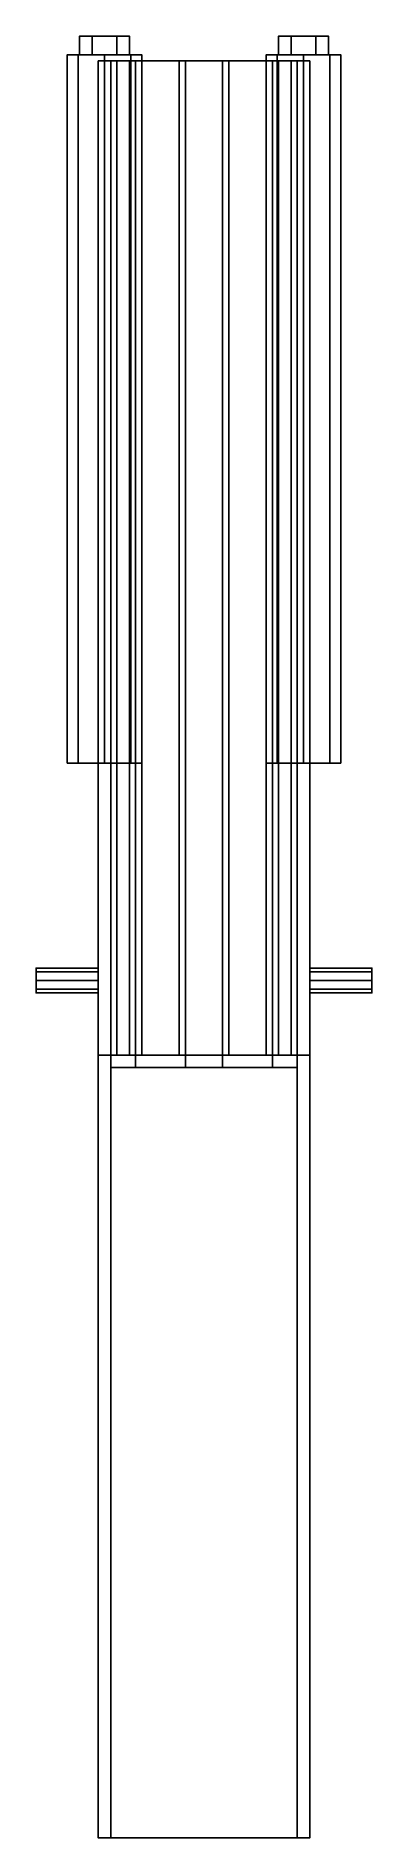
# Model space of a CAD drawing. Extents: x -0.27 to 0.27, y -1.38 to 1.52.
import ezdxf

# ---------------------------------------------------------------- set-up
doc = ezdxf.new("R2010")
doc.units = 0
doc.layers.add('SLEEVE', color=5, linetype='CONTINUOUS')

msp = doc.modelspace()

# ---------------------------------------------------------------- linework, layer by layer
at = {"layer": 'SLEEVE'}
for points in [[(-0.18, 1.52, -0.1154), (-0.2, 1.52, -0.15), (-0.2, 1.49, -0.15), (-0.18, 1.49, -0.1154)], [(-0.2, 1.52, -0.15), (-0.18, 1.52, -0.1846), (-0.18, 1.49, -0.1846), (-0.2, 1.49, -0.15)], [(-0.12, 1.52, -0.15), (-0.2, 1.52, -0.15), (-0.18, 1.52, -0.1154), (-0.14, 1.52, -0.1154)], [(-0.14, 1.52, -0.1846), (-0.18, 1.52, -0.1846), (-0.2, 1.52, -0.15), (-0.12, 1.52, -0.15)], [(-0.14, 1.52, -0.1154), (-0.18, 1.52, -0.1154), (-0.18, 1.49, -0.1154), (-0.14, 1.49, -0.1154)], [(-0.18, 1.52, -0.1846), (-0.14, 1.52, -0.1846), (-0.14, 1.49, -0.1846), (-0.18, 1.49, -0.1846)], [(-0.12, 1.52, -0.15), (-0.14, 1.52, -0.1154), (-0.14, 1.49, -0.1154), (-0.12, 1.49, -0.15)], [(-0.14, 1.52, -0.1846), (-0.12, 1.52, -0.15), (-0.12, 1.49, -0.15), (-0.14, 1.49, -0.1846)], [(0.14, 1.52, -0.1154), (0.12, 1.52, -0.15), (0.12, 1.49, -0.15), (0.14, 1.49, -0.1154)], [(0.12, 1.52, -0.15), (0.14, 1.52, -0.1846), (0.14, 1.49, -0.1846), (0.12, 1.49, -0.15)], [(0.18, 1.52, -0.1846), (0.14, 1.52, -0.1846), (0.12, 1.52, -0.15), (0.2, 1.52, -0.15)], [(0.2, 1.52, -0.15), (0.12, 1.52, -0.15), (0.14, 1.52, -0.1154), (0.18, 1.52, -0.1154)], [(0.18, 1.52, -0.1154), (0.14, 1.52, -0.1154), (0.14, 1.49, -0.1154), (0.18, 1.49, -0.1154)], [(0.14, 1.52, -0.1846), (0.18, 1.52, -0.1846), (0.18, 1.49, -0.1846), (0.14, 1.49, -0.1846)], [(0.2, 1.52, -0.15), (0.18, 1.52, -0.1154), (0.18, 1.49, -0.1154), (0.2, 1.49, -0.15)], [(0.18, 1.52, -0.1846), (0.2, 1.52, -0.15), (0.2, 1.49, -0.15), (0.18, 1.49, -0.1846)], [(-0.2024, 1.49, -0.1076), (-0.22, 1.49, -0.15), (-0.22, 0.35, -0.15), (-0.2024, 0.35, -0.1076)], [(-0.22, 1.49, -0.15), (-0.2024, 1.49, -0.1924), (-0.2024, 0.35, -0.1924), (-0.22, 0.35, -0.15)], [(-0.18, 1.49, -0.1154), (-0.2, 1.49, -0.15), (-0.22, 1.49, -0.15), (-0.2024, 1.49, -0.1076)], [(-0.2, 1.49, -0.15), (-0.18, 1.49, -0.1846), (-0.2024, 1.49, -0.1924), (-0.22, 1.49, -0.15)], [(-0.16, 1.49, -0.09), (-0.2024, 1.49, -0.1076), (-0.2024, 0.35, -0.1076), (-0.16, 0.35, -0.09)], [(-0.2024, 1.49, -0.1924), (-0.16, 1.49, -0.21), (-0.16, 0.35, -0.21), (-0.2024, 0.35, -0.1924)], [(-0.18, 1.49, -0.1154), (-0.2024, 1.49, -0.1076), (-0.16, 1.49, -0.09)], [(-0.18, 1.49, -0.1846), (-0.16, 1.49, -0.21), (-0.2024, 1.49, -0.1924)], [(-0.14, 1.49, -0.1154), (-0.18, 1.49, -0.1154), (-0.16, 1.49, -0.09)], [(-0.18, 1.49, -0.1846), (-0.14, 1.49, -0.1846), (-0.16, 1.49, -0.21)], [(-0.17, 1.48, 0.08), (-0.17, -0.12, 0.08), (-0.14, -0.12, 0.08), (-0.14, 1.48, 0.08)], [(-0.15, 1.48, -0.07), (-0.15, -1.38, -0.07), (-0.17, -1.38, -0.02), (-0.17, 1.48, -0.02)], [(-0.17, 1.48, -0.02), (-0.17, -1.38, -0.02), (-0.17, -1.38, 0.08), (-0.17, 1.48, 0.08)], [(-0.17, 1.48, 0.08), (-0.14, 1.48, 0.08), (-0.14, 1.48, -0.02), (-0.17, 1.48, -0.02)], [(-0.17, 1.48, -0.02), (-0.14, 1.48, -0.02), (-0.12, 1.48, -0.07), (-0.15, 1.48, -0.07)], [(-0.1176, 1.49, -0.1076), (-0.16, 1.49, -0.09), (-0.16, 0.35, -0.09), (-0.1176, 0.35, -0.1076)], [(-0.16, 1.49, -0.21), (-0.1176, 1.49, -0.1924), (-0.1176, 0.35, -0.1924), (-0.16, 0.35, -0.21)], [(-0.14, 1.49, -0.1154), (-0.16, 1.49, -0.09), (-0.1176, 1.49, -0.1076)], [(-0.14, 1.49, -0.1846), (-0.1176, 1.49, -0.1924), (-0.16, 1.49, -0.21)], [(-0.11, 1.48, -0.13), (-0.11, -0.14, -0.13), (-0.15, -0.14, -0.07), (-0.15, 1.48, -0.07)], [(-0.15, 1.48, -0.07), (-0.12, 1.48, -0.07), (-0.1, 1.48, -0.1), (-0.11, 1.48, -0.13)], [(-0.12, 1.49, -0.15), (-0.14, 1.49, -0.1154), (-0.1176, 1.49, -0.1076), (-0.1, 1.49, -0.15)], [(-0.14, 1.49, -0.1846), (-0.12, 1.49, -0.15), (-0.1, 1.49, -0.15), (-0.1176, 1.49, -0.1924)], [(-0.14, 1.48, 0.08), (-0.14, -0.12, 0.08), (-0.14, -0.12, -0.02), (-0.14, 1.48, -0.02)], [(-0.14, 1.48, -0.02), (-0.14, -0.12, -0.02), (-0.12, -0.12, -0.07), (-0.12, 1.48, -0.07)], [(-0.12, 1.48, -0.07), (-0.12, -0.12, -0.07), (-0.1, -0.12, -0.1), (-0.1, 1.48, -0.1)], [(-0.1, 1.49, -0.15), (-0.1176, 1.49, -0.1076), (-0.1176, 0.35, -0.1076), (-0.1, 0.35, -0.15)], [(-0.1176, 1.49, -0.1924), (-0.1, 1.49, -0.15), (-0.1, 0.35, -0.15), (-0.1176, 0.35, -0.1924)], [(-0.03, 1.48, -0.15), (-0.03, -0.14, -0.15), (-0.11, -0.14, -0.13), (-0.11, 1.48, -0.13)], [(-0.11, 1.48, -0.13), (-0.1, 1.48, -0.1), (-0.04, 1.48, -0.12), (-0.03, 1.48, -0.15)], [(-0.1, 1.48, -0.1), (-0.1, -0.12, -0.1), (-0.04, -0.12, -0.12), (-0.04, 1.48, -0.12)], [(-0.04, 1.48, -0.12), (-0.04, -0.12, -0.12), (0.04, -0.12, -0.12), (0.04, 1.48, -0.12)], [(0.04, 1.48, -0.12), (0.03, 1.48, -0.15), (-0.03, 1.48, -0.15), (-0.04, 1.48, -0.12)], [(0.03, 1.48, -0.15), (0.03, -0.14, -0.15), (-0.03, -0.14, -0.15), (-0.03, 1.48, -0.15)], [(0.03, -0.14, -0.15), (0.03, 1.48, -0.15), (0.11, 1.48, -0.13), (0.11, -0.14, -0.13)], [(0.1, 1.48, -0.1), (0.11, 1.48, -0.13), (0.03, 1.48, -0.15), (0.04, 1.48, -0.12)], [(0.1, -0.12, -0.1), (0.1, 1.48, -0.1), (0.04, 1.48, -0.12), (0.04, -0.12, -0.12)], [(0.1176, 1.49, -0.1076), (0.1, 1.49, -0.15), (0.1, 0.35, -0.15), (0.1176, 0.35, -0.1076)], [(0.1, 1.49, -0.15), (0.1176, 1.49, -0.1924), (0.1176, 0.35, -0.1924), (0.1, 0.35, -0.15)], [(0.12, 1.49, -0.15), (0.14, 1.49, -0.1846), (0.1176, 1.49, -0.1924), (0.1, 1.49, -0.15)], [(0.14, 1.49, -0.1154), (0.12, 1.49, -0.15), (0.1, 1.49, -0.15), (0.1176, 1.49, -0.1076)], [(0.12, -0.12, -0.07), (0.12, 1.48, -0.07), (0.1, 1.48, -0.1), (0.1, -0.12, -0.1)], [(0.12, 1.48, -0.07), (0.15, 1.48, -0.07), (0.11, 1.48, -0.13), (0.1, 1.48, -0.1)], [(0.11, -0.14, -0.13), (0.11, 1.48, -0.13), (0.15, 1.48, -0.07), (0.15, -0.14, -0.07)], [(0.16, 1.49, -0.09), (0.1176, 1.49, -0.1076), (0.1176, 0.35, -0.1076), (0.16, 0.35, -0.09)], [(0.1176, 1.49, -0.1924), (0.16, 1.49, -0.21), (0.16, 0.35, -0.21), (0.1176, 0.35, -0.1924)], [(0.14, 1.49, -0.1154), (0.1176, 1.49, -0.1076), (0.16, 1.49, -0.09)], [(0.14, 1.49, -0.1846), (0.16, 1.49, -0.21), (0.1176, 1.49, -0.1924)], [(0.14, -0.12, -0.02), (0.14, 1.48, -0.02), (0.12, 1.48, -0.07), (0.12, -0.12, -0.07)], [(0.14, 1.48, -0.02), (0.17, 1.48, -0.02), (0.15, 1.48, -0.07), (0.12, 1.48, -0.07)], [(0.18, 1.49, -0.1154), (0.14, 1.49, -0.1154), (0.16, 1.49, -0.09)], [(0.14, 1.49, -0.1846), (0.18, 1.49, -0.1846), (0.16, 1.49, -0.21)], [(0.14, -0.12, 0.08), (0.14, 1.48, 0.08), (0.14, 1.48, -0.02), (0.14, -0.12, -0.02)], [(0.17, -0.12, 0.08), (0.17, 1.48, 0.08), (0.14, 1.48, 0.08), (0.14, -0.12, 0.08)], [(0.14, 1.48, 0.08), (0.17, 1.48, 0.08), (0.17, 1.48, -0.02), (0.14, 1.48, -0.02)], [(0.15, -1.38, -0.07), (0.15, 1.48, -0.07), (0.17, 1.48, -0.02), (0.17, -1.38, -0.02)], [(0.2024, 1.49, -0.1076), (0.16, 1.49, -0.09), (0.16, 0.35, -0.09), (0.2024, 0.35, -0.1076)], [(0.16, 1.49, -0.21), (0.2024, 1.49, -0.1924), (0.2024, 0.35, -0.1924), (0.16, 0.35, -0.21)], [(0.18, 1.49, -0.1154), (0.16, 1.49, -0.09), (0.2024, 1.49, -0.1076)], [(0.18, 1.49, -0.1846), (0.2024, 1.49, -0.1924), (0.16, 1.49, -0.21)], [(0.17, -1.38, -0.02), (0.17, 1.48, -0.02), (0.17, 1.48, 0.08), (0.17, -1.38, 0.08)], [(0.18, 1.49, -0.1846), (0.2, 1.49, -0.15), (0.22, 1.49, -0.15), (0.2024, 1.49, -0.1924)], [(0.2, 1.49, -0.15), (0.18, 1.49, -0.1154), (0.2024, 1.49, -0.1076), (0.22, 1.49, -0.15)], [(0.22, 1.49, -0.15), (0.2024, 1.49, -0.1076), (0.2024, 0.35, -0.1076), (0.22, 0.35, -0.15)], [(0.2024, 1.49, -0.1924), (0.22, 1.49, -0.15), (0.22, 0.35, -0.15), (0.2024, 0.35, -0.1924)], [(-0.2024, 0.35, -0.1076), (-0.22, 0.35, -0.15), (-0.2024, 0.35, -0.1924), (-0.16, 0.35, -0.09)], [(-0.16, 0.35, -0.09), (-0.2024, 0.35, -0.1924), (-0.16, 0.35, -0.21), (-0.1176, 0.35, -0.1076)], [(-0.1176, 0.35, -0.1076), (-0.16, 0.35, -0.21), (-0.1176, 0.35, -0.1924), (-0.1, 0.35, -0.15)], [(0.1176, 0.35, -0.1076), (0.1, 0.35, -0.15), (0.1176, 0.35, -0.1924), (0.16, 0.35, -0.09)], [(0.16, 0.35, -0.09), (0.1176, 0.35, -0.1924), (0.16, 0.35, -0.21), (0.2024, 0.35, -0.1076)], [(0.2024, 0.35, -0.1076), (0.16, 0.35, -0.21), (0.2024, 0.35, -0.1924), (0.22, 0.35, -0.15)], [(-0.17, 0.0141, 0.0141), (-0.17, 0.02), (-0.27, 0.02), (-0.27, 0.0141, 0.0141)], [(-0.17, 0.02), (-0.17, 0.0141, -0.0141), (-0.27, 0.0141, -0.0141), (-0.27, 0.02)], [(-0.27, 0.0141, -0.0141), (-0.27, -0.02), (-0.27, -0.0141, 0.0141), (-0.27, 0.02)], [(-0.27, 0.02), (-0.27, -0.0141, 0.0141), (-0.27, 0, 0.02), (-0.27, 0.0141, 0.0141)], [(-0.17, 0, 0.02), (-0.17, 0.0141, 0.0141), (-0.27, 0.0141, 0.0141), (-0.27, 0, 0.02)], [(-0.17, 0.0141, -0.0141), (-0.17, 0, -0.02), (-0.27, 0, -0.02), (-0.27, 0.0141, -0.0141)], [(-0.27, 0, -0.02), (-0.27, -0.0141, -0.0141), (-0.27, -0.02), (-0.27, 0.0141, -0.0141)], [(-0.17, -0.0141, 0.0141), (-0.17, 0, 0.02), (-0.27, 0, 0.02), (-0.27, -0.0141, 0.0141)], [(-0.17, 0, -0.02), (-0.17, -0.0141, -0.0141), (-0.27, -0.0141, -0.0141), (-0.27, 0, -0.02)], [(0.17, 0.0141, -0.0141), (0.17, 0.02), (0.27, 0.02), (0.27, 0.0141, -0.0141)], [(0.17, 0.02), (0.17, 0.0141, 0.0141), (0.27, 0.0141, 0.0141), (0.27, 0.02)], [(0.17, 0, -0.02), (0.17, 0.0141, -0.0141), (0.27, 0.0141, -0.0141), (0.27, 0, -0.02)], [(0.17, 0.0141, 0.0141), (0.17, 0, 0.02), (0.27, 0, 0.02), (0.27, 0.0141, 0.0141)], [(0.17, -0.0141, -0.0141), (0.17, 0, -0.02), (0.27, 0, -0.02), (0.27, -0.0141, -0.0141)], [(0.17, 0, 0.02), (0.17, -0.0141, 0.0141), (0.27, -0.0141, 0.0141), (0.27, 0, 0.02)], [(0.27, -0.0141, -0.0141), (0.27, 0.02), (0.27, 0.0141, 0.0141), (0.27, -0.02)], [(0.27, 0, -0.02), (0.27, 0.0141, -0.0141), (0.27, 0.02), (0.27, -0.0141, -0.0141)], [(0.27, -0.02), (0.27, 0.0141, 0.0141), (0.27, 0, 0.02), (0.27, -0.0141, 0.0141)], [(-0.17, -0.02), (-0.17, -0.0141, 0.0141), (-0.27, -0.0141, 0.0141), (-0.27, -0.02)], [(-0.17, -0.0141, -0.0141), (-0.17, -0.02), (-0.27, -0.02), (-0.27, -0.0141, -0.0141)], [(0.17, -0.02), (0.17, -0.0141, -0.0141), (0.27, -0.0141, -0.0141), (0.27, -0.02)], [(0.17, -0.0141, 0.0141), (0.17, -0.02), (0.27, -0.02), (0.27, -0.0141, 0.0141)], [(-0.17, -0.12, 0.08), (-0.17, -1.38, 0.08), (0.17, -1.38, 0.08), (0.17, -0.12, 0.08)], [(-0.15, -0.14, -0.07), (0.15, -0.14, -0.07), (0.15, -1.38, -0.07), (-0.15, -1.38, -0.07)], [(-0.11, -0.14, -0.13), (0.11, -0.14, -0.13), (0.15, -0.14, -0.07), (-0.15, -0.14, -0.07)], [(-0.14, -0.12, 0.08), (0.14, -0.12, 0.08), (0.14, -0.12, -0.02), (-0.14, -0.12, -0.02)], [(-0.14, -0.12, -0.02), (0.14, -0.12, -0.02), (0.12, -0.12, -0.07), (-0.12, -0.12, -0.07)], [(-0.1, -0.12, -0.1), (-0.12, -0.12, -0.07), (0.12, -0.12, -0.07), (0.1, -0.12, -0.1)], [(-0.03, -0.14, -0.15), (0.03, -0.14, -0.15), (0.11, -0.14, -0.13), (-0.11, -0.14, -0.13)], [(-0.04, -0.12, -0.12), (-0.1, -0.12, -0.1), (0.1, -0.12, -0.1), (0.04, -0.12, -0.12)], [(-0.15, -1.38, -0.07), (0.15, -1.38, -0.07), (0.17, -1.38, -0.02), (-0.17, -1.38, -0.02)], [(-0.17, -1.38, -0.02), (0.17, -1.38, -0.02), (0.17, -1.38, 0.08), (-0.17, -1.38, 0.08)]]:
    msp.add_3dface(points, dxfattribs=at)

doc.saveas('drawing.dxf')
